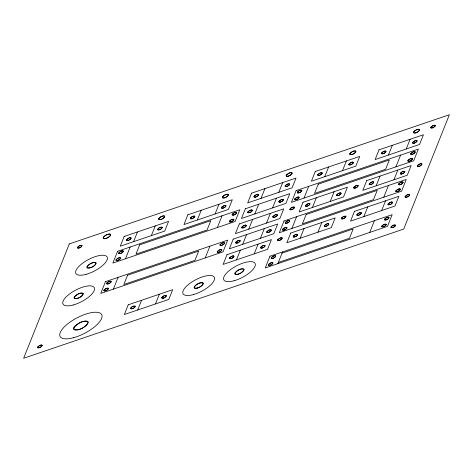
<?xml version="1.0" encoding="UTF-8"?>
<svg xmlns="http://www.w3.org/2000/svg" width="473" height="473" viewBox="0 0 473 473"><rect width="100%" height="100%" fill="white"/><g stroke="black" fill="none" stroke-linecap="round" stroke-linejoin="round"><path stroke-width="0.71" d="M113.36 289.133L118.043 277.397M125.481 258.772L130.17 247.03M133.593 241.668L137.472 231.953M151.372 235.625L155.25 225.911M137.684 309.998L141.563 300.278M155.463 303.95L159.342 294.236M197.306 220.01L201.185 210.296M215.085 213.967L218.964 204.253M205.223 257.909L209.911 246.167M217.349 227.548L222.038 215.806M236.447 259.896L240.325 250.176M242.673 244.305L246.551 234.59M248.733 229.127L252.612 219.407M254.793 213.944L258.678 204.224M261.019 198.358L264.898 188.638M254.232 253.847L258.11 244.133M260.452 238.262L264.33 228.548M266.512 223.079L270.396 213.364M272.578 207.901L276.457 198.181M278.798 192.31L282.677 182.596M277.84 263.668L282.529 251.926M291.906 228.447L296.595 216.705M304.027 198.081L308.715 186.344M300.166 238.238L304.044 228.518M312.446 207.47L316.331 197.749M324.732 176.701L328.611 166.981M317.945 232.196L321.823 222.476M330.231 201.427L334.109 191.707M342.517 170.658L346.396 160.938M363.879 216.581L367.758 206.867M376.165 185.812L380.044 176.098M388.445 155.043L392.33 145.329M369.709 232.444L374.397 220.702M383.774 197.223L388.463 185.481M395.895 166.857L400.584 155.114M381.658 210.538L385.536 200.818M393.944 179.77L397.823 170.049M406.23 149.001L410.109 139.281M282.044 253.144L353.165 228.967L349.452 238.28L278.325 262.456M87.026 266.908L87.286 267.848C90.556 268.498 95.085 266.299 96.043 263.029L95.759 262.633C92.489 261.924 88.705 264.117 87.026 266.908M118.8 253.061L118.93 253.534C120.568 253.859 122.832 252.759 123.311 251.122L122.466 250.808L120.792 251.323L118.8 253.061M126.61 239.912L126.746 240.379C128.378 240.71 130.643 239.604 131.122 237.972L130.282 237.653L128.609 238.167L126.61 239.912M130.708 308.236L130.838 308.709C132.475 309.035 134.734 307.935 135.219 306.297L133.297 306.244L131.606 307.172L130.708 308.236M157.728 229.334L157.864 229.801C159.496 230.132 161.76 229.033 162.239 227.395L160.317 227.336L158.626 228.27L157.728 229.334M217.278 251.784L217.414 252.251C219.046 252.576 221.311 251.476 221.79 249.845L220.95 249.525L219.277 250.04L217.278 251.784M222.416 197.223L222.594 197.85C224.776 198.282 227.791 196.815 228.429 194.634L228.24 194.373C226.059 193.9 223.54 195.361 222.416 197.223M254.042 196.597L254.172 197.07C255.81 197.395 258.069 196.295 258.554 194.657L256.632 194.604L254.941 195.532L254.042 196.597M260.588 247.556L260.718 248.029C262.355 248.355 264.62 247.255 265.099 245.617L263.177 245.564L261.486 246.492L260.588 247.556M266.813 231.971L266.943 232.444C268.575 232.769 270.84 231.669 271.319 230.032L270.479 229.712L268.806 230.233L266.813 231.971M289.979 209.226L290.115 209.693C291.746 210.024 294.011 208.924 294.49 207.286L292.568 207.227L290.877 208.161L289.979 209.226M297.346 192.375L297.482 192.842C299.113 193.173 301.378 192.073 301.857 190.436L299.935 190.377L298.244 191.311L297.346 192.375M336.587 195.136L336.717 195.603C338.355 195.928 340.619 194.829 341.098 193.197L340.253 192.878L338.579 193.392L336.587 195.136M348.873 164.368L349.003 164.835C350.641 165.16 352.899 164.06 353.384 162.428L352.539 162.109L350.865 162.623L348.873 164.368M369.182 184.056L369.318 184.523C370.95 184.848 373.215 183.749 373.694 182.117L372.854 181.798L371.181 182.312L369.182 184.056M391.029 227.152L391.159 227.619C392.797 227.945 395.056 226.845 395.54 225.213L393.619 225.154L391.928 226.082L391.029 227.152M398.579 184.21L398.709 184.683C400.341 185.008 402.606 183.908 403.085 182.271L402.245 181.951L400.572 182.472L398.579 184.21M407.951 160.731L408.087 161.198C409.719 161.524 411.983 160.424 412.462 158.792L410.54 158.733L408.849 159.661L407.951 160.731M37.674 347.188L37.728 347.69C39.36 348.14 41.571 346.963 42.168 345.385L41.429 345L39.791 345.456L37.674 347.188M77.501 247.438L77.554 247.947C79.186 248.396 81.397 247.213 81.995 245.641L81.255 245.256L79.618 245.706L77.501 247.438M74.214 297.369L74.326 298.38C77.59 299.279 82.006 296.92 83.201 293.768L82.994 293.331C79.771 292.373 76.017 294.732 74.214 297.369M116.08 259.866L116.133 260.375C117.765 260.824 119.976 259.642 120.574 258.069L119.835 257.684L118.197 258.134L116.08 259.866M158.739 218.774L158.816 219.448C160.991 220.051 163.936 218.473 164.734 216.374L164.592 216.084C162.446 215.446 159.939 217.018 158.739 218.774M232.178 214.458L232.237 214.961C233.869 215.41 236.074 214.234 236.671 212.655L235.932 212.271L234.295 212.726L232.178 214.458M241.786 227.288L241.839 227.797C243.471 228.246 245.682 227.064 246.279 225.491L245.534 225.101L243.897 225.556L241.786 227.288M285.254 222.659L285.308 223.167C286.94 223.617 289.151 222.434 289.748 220.861L289.387 220.513L287.956 220.69L285.254 222.659M294.626 199.18L294.685 199.683C296.317 200.138 298.522 198.956 299.119 197.377L298.765 197.028L297.334 197.211L294.626 199.18M305.499 205.631L305.552 206.139C307.184 206.589 309.395 205.406 309.992 203.833L309.253 203.449L308.207 203.662L305.499 205.631M349.884 153.808L349.955 154.482C352.131 155.079 355.081 153.506 355.873 151.407L355.737 151.118C353.591 150.479 351.084 152.046 349.884 153.808M381.498 153.205L381.551 153.713C383.183 154.163 385.394 152.98 385.992 151.407L385.253 151.023L383.615 151.472L381.498 153.205M410.73 153.766L410.783 154.275C412.415 154.724 414.626 153.542 415.223 151.969L414.862 151.62L413.437 151.798L410.73 153.766M405.148 196.602L405.207 197.111C406.839 197.56 409.05 196.378 409.648 194.805L408.903 194.421L407.265 194.87L405.148 196.602M73.971 327.671L73.9 329.385C78.985 331.236 85.903 327.204 88.096 322.438L87.883 321.693C82.941 319.754 76.963 323.757 73.971 327.671M194.32 286.845L194.273 287.927C197.489 289.098 201.859 286.549 203.242 283.54L203.106 283.067C199.984 281.849 196.206 284.374 194.32 286.845M221.506 207.517L221.488 208.061C223.09 208.646 225.278 207.369 225.97 205.867L225.686 205.477L224.32 205.584L221.506 207.517M220.093 244.742L220.069 245.28C221.677 245.865 223.859 244.588 224.551 243.087L223.918 242.637L222.322 243.021L220.093 244.742M229.535 257.974L229.511 258.518C231.12 259.103 233.301 257.826 233.993 256.325L233.709 255.934L232.349 256.041L229.535 257.974M247.882 212.028L247.858 212.566C249.466 213.152 251.648 211.874 252.34 210.373L251.707 209.923L250.111 210.308L247.882 212.028M235.069 272.998L235.022 274.08C238.232 275.245 242.602 272.702 243.985 269.693L243.855 269.22C240.733 267.996 236.955 270.521 235.069 272.998M272.939 216.628L272.915 217.172C274.517 217.757 276.705 216.48 277.397 214.979L276.758 214.529L275.162 214.913L272.939 216.628M271.224 257.803L271.2 258.341C272.809 258.926 274.996 257.655 275.688 256.147L275.05 255.698L274.038 255.863L271.224 257.803M277.757 239.835L277.734 240.373C279.342 240.958 281.53 239.687 282.221 238.185L281.938 237.795L280.572 237.901L277.757 239.835M282.541 229.464L282.517 230.002C284.125 230.588 286.307 229.31 286.999 227.809L286.715 227.418L285.355 227.525L282.541 229.464M324.366 225.745L324.342 226.283C325.95 226.869 328.132 225.591 328.824 224.09L328.191 223.64L327.18 223.806L324.366 225.745M388.079 204.088L388.055 204.626C389.663 205.211 391.851 203.94 392.543 202.432L391.904 201.983L390.308 202.367L388.079 204.088M384.579 219.271L384.555 219.815C386.163 220.4 388.345 219.123 389.037 217.621L388.404 217.172L386.808 217.556L384.579 219.271M400.365 173.319L400.341 173.857C401.949 174.442 404.131 173.171 404.823 171.664L404.19 171.214L402.594 171.598L400.365 173.319M395.895 190.932L395.871 191.476C397.474 192.062 399.661 190.785 400.353 189.283L399.715 188.828L398.709 188.999L395.895 190.932M413.644 132.044L413.615 132.759C415.755 133.54 418.67 131.843 419.592 129.839L419.504 129.519C417.423 128.709 414.904 130.394 413.644 132.044M417.47 165.751L417.452 166.295C419.054 166.88 421.242 165.603 421.934 164.101L421.295 163.652L419.699 164.036L417.47 165.751M69.295 243.926L23.65 358.25L403.706 229.074L449.35 114.75L69.295 243.926M103.309 237.387L103.451 238.634C106.183 239.031 109.381 237.328 110.658 234.892L110.31 234.17C107.678 233.721 104.929 235.388 103.309 237.387M105.449 281.677L100.761 293.414L223.008 251.867L227.69 240.124L105.449 281.677M117.576 251.311L112.887 263.053L235.128 221.5L239.817 209.764L117.576 251.311M124.133 236.482L120.254 246.202L164.705 231.09L168.589 221.376L124.133 236.482M104.036 290.067L103.942 290.641L104.438 290.901L105.987 290.582L107.643 289.618L108.418 288.311L106.366 288.37L104.036 290.067M106.786 283.185L106.868 283.93L108.737 283.699L110.794 282.357L111.167 281.429L109.115 281.488L106.786 283.185M127.562 275.209L123.843 284.521L194.965 260.345L198.684 251.033L127.562 275.209M139.683 244.848L135.97 254.155L207.091 229.984L210.81 220.672L139.683 244.848M128.23 304.813L124.346 314.527L168.802 299.421L172.68 289.701L128.23 304.813M187.846 214.831L183.967 224.545L228.424 209.438L232.302 199.718L187.846 214.831M190.436 218.012L190.335 218.585L190.838 218.845L192.387 218.526L194.444 217.19L194.817 216.256L192.765 216.315L190.436 218.012M161.932 297.416L162.014 298.167L163.883 297.931L165.94 296.595L166.313 295.666L164.261 295.72L161.932 297.416M229.511 221.175L229.594 221.92L231.463 221.689L233.124 220.725L233.893 219.419L231.847 219.478L229.511 221.175M226.993 254.711L223.114 264.425L267.564 249.318L271.443 239.598L226.993 254.711M233.219 239.125L229.334 248.839L273.79 233.733L277.669 224.013L233.219 239.125M239.279 223.942L235.4 233.656L279.85 218.55L283.729 208.83L239.279 223.942M245.339 208.759L241.461 218.473L285.911 203.366L289.789 193.652L245.339 208.759M251.565 193.173L247.686 202.887L292.137 187.781L296.015 178.061L251.565 193.173M235.802 242.306L235.708 242.88L236.204 243.14L237.753 242.82L239.811 241.484L240.183 240.55L238.132 240.609L235.802 242.306M286.277 175.241L286.39 176.24C288.577 176.559 291.132 175.199 292.154 173.242L291.451 172.556L289.387 172.982L286.277 175.241M279.046 201.368L278.946 201.936L279.448 202.196L280.992 201.882L282.653 200.913L283.422 199.612L281.376 199.671L279.046 201.368M285.266 185.777L285.166 186.35L285.668 186.61L287.217 186.291L289.275 184.955L289.647 184.027L287.596 184.08L285.266 185.777M269.935 256.206L265.247 267.949L387.488 226.401L392.176 214.659L269.935 256.206M284.001 220.986L279.312 232.728L401.553 191.175L406.242 179.438L284.001 220.986M296.122 190.625L291.433 202.361L413.68 160.814L418.363 149.072L296.122 190.625M268.522 264.602L268.605 265.347L270.473 265.117L272.129 264.147L272.903 262.846L270.852 262.905L268.522 264.602M290.706 233.053L286.827 242.767L331.277 227.661L335.156 217.947L290.706 233.053M302.992 202.284L299.113 211.999L343.564 196.892L347.442 187.178L302.992 202.284M315.278 171.516L311.4 181.23L355.85 166.124L359.728 156.409L315.278 171.516M293.295 236.234L293.378 236.985L295.247 236.748L296.902 235.785L297.677 234.484L295.625 234.537L293.295 236.234M317.868 174.697L317.945 175.448L319.813 175.211L321.871 173.875L322.243 172.947L320.197 173L317.868 174.697M306.108 214.523L302.395 223.835L373.516 199.659L377.235 190.347L306.108 214.523M318.234 184.157L314.515 193.469L385.637 169.293L389.356 159.98L318.234 184.157M341.518 218.094L341.417 218.668L341.92 218.928L343.469 218.609L345.124 217.645L345.899 216.344L343.847 216.398L341.518 218.094M353.804 187.326L353.703 187.899L354.206 188.159L355.755 187.84L357.411 186.876L358.185 185.576L356.134 185.629L353.804 187.326M354.419 211.396L350.54 221.116L394.996 206.003L398.875 196.289L354.419 211.396M366.705 180.627L362.826 190.347L407.277 175.235L411.161 165.52L366.705 180.627M378.991 149.858L375.113 159.578L419.563 144.466L423.441 134.752L378.991 149.858M357.009 214.576L357.091 215.327L358.96 215.097L360.615 214.127L361.39 212.826L359.338 212.885L357.009 214.576M412.698 142.468L412.598 143.035L413.1 143.301L414.644 142.982L416.701 141.64L417.074 140.712L415.028 140.771L412.698 142.468M381.877 226.07L381.959 226.821L383.822 226.585L385.483 225.621L386.252 224.32L384.206 224.373L381.877 226.07M430.962 127.16L430.868 127.734L431.364 127.994L432.913 127.675L434.971 126.338L435.343 125.404L433.298 125.463L430.962 127.16M414.064 143.177A2.525 0.922 -27.7 0 0 417.074 140.712A2.525 0.922 -27.7 0 0 413.367 141.734A2.525 0.922 -27.7 0 0 414.064 143.177M382.947 153.755A2.525 0.922 -27.7 0 0 385.956 151.289A2.525 0.922 -27.7 0 0 382.249 152.312A2.525 0.922 -27.7 0 0 382.947 153.755M415.531 132.878A3.364 1.236 -27.7 0 0 419.545 129.59A3.364 1.236 -27.7 0 0 414.602 130.956A3.364 1.236 -27.7 0 0 415.531 132.878M432.334 127.87A2.525 0.922 -27.7 0 0 435.343 125.404A2.525 0.922 -27.7 0 0 431.636 126.427A2.525 0.922 -27.7 0 0 432.334 127.87M351.817 154.535A3.364 1.236 -27.7 0 0 355.832 151.248A3.364 1.236 -27.7 0 0 350.889 152.613A3.364 1.236 -27.7 0 0 351.817 154.535M350.351 164.835A2.525 0.922 -27.7 0 0 353.361 162.369A2.525 0.922 -27.7 0 0 349.653 163.392A2.525 0.922 -27.7 0 0 350.351 164.835M319.234 175.412A2.525 0.922 -27.7 0 0 322.243 172.947A2.525 0.922 -27.7 0 0 318.536 173.969A2.525 0.922 -27.7 0 0 319.234 175.412M288.104 176.193A3.364 1.236 -27.7 0 0 292.119 172.905A3.364 1.236 -27.7 0 0 287.176 174.265A3.364 1.236 -27.7 0 0 288.104 176.193M286.638 186.492A2.525 0.922 -27.7 0 0 289.647 184.027A2.525 0.922 -27.7 0 0 285.94 185.049A2.525 0.922 -27.7 0 0 286.638 186.492M255.521 197.07A2.525 0.922 -27.7 0 0 258.53 194.604A2.525 0.922 -27.7 0 0 254.823 195.627A2.525 0.922 -27.7 0 0 255.521 197.07M224.391 197.85A3.364 1.236 -27.7 0 0 228.4 194.563A3.364 1.236 -27.7 0 0 223.463 195.923A3.364 1.236 -27.7 0 0 224.391 197.85M222.925 208.15A2.525 0.922 -27.7 0 0 225.934 205.684A2.525 0.922 -27.7 0 0 222.227 206.707A2.525 0.922 -27.7 0 0 222.925 208.15M191.807 218.721A2.525 0.922 -27.7 0 0 194.817 216.256A2.525 0.922 -27.7 0 0 191.11 217.278A2.525 0.922 -27.7 0 0 191.807 218.721M159.206 229.801A2.525 0.922 -27.7 0 0 162.215 227.336A2.525 0.922 -27.7 0 0 158.508 228.358A2.525 0.922 -27.7 0 0 159.206 229.801M128.094 240.379A2.525 0.922 -27.7 0 0 131.104 237.913A2.525 0.922 -27.7 0 0 127.397 238.936A2.525 0.922 -27.7 0 0 128.094 240.379M160.678 219.502A3.364 1.236 -27.7 0 0 164.687 216.214A3.364 1.236 -27.7 0 0 159.744 217.58A3.364 1.236 -27.7 0 0 160.678 219.502M105.591 238.575A4.204 1.543 -27.7 0 0 110.611 234.466A4.204 1.543 -27.7 0 0 104.432 236.169A4.204 1.543 -27.7 0 0 105.591 238.575M78.95 247.988A2.525 0.922 -27.7 0 0 81.959 245.522A2.525 0.922 -27.7 0 0 78.252 246.545A2.525 0.922 -27.7 0 0 78.95 247.988M120.278 253.534A2.525 0.922 -27.7 0 0 123.287 251.068A2.525 0.922 -27.7 0 0 119.58 252.091A2.525 0.922 -27.7 0 0 120.278 253.534M117.529 260.416A2.525 0.922 -27.7 0 0 120.538 257.951A2.525 0.922 -27.7 0 0 116.831 258.973A2.525 0.922 -27.7 0 0 117.529 260.416M89.982 267.848A5.043 1.851 -27.7 0 0 96.001 262.917A5.043 1.851 -27.7 0 0 88.587 264.963A5.043 1.851 -27.7 0 0 89.982 267.848M108.157 283.895A2.525 0.922 -27.7 0 0 111.167 281.429A2.525 0.922 -27.7 0 0 107.46 282.452A2.525 0.922 -27.7 0 0 108.157 283.895M105.408 290.777A2.525 0.922 -27.7 0 0 108.418 288.311A2.525 0.922 -27.7 0 0 104.71 289.334A2.525 0.922 -27.7 0 0 105.408 290.777M77.117 298.463A5.043 1.851 -27.7 0 0 83.136 293.532A5.043 1.851 -27.7 0 0 75.721 295.578A5.043 1.851 -27.7 0 0 77.117 298.463M78.453 329.663A7.988 2.927 -27.7 0 0 87.984 321.853A7.988 2.927 -27.7 0 0 76.248 325.093A7.988 2.927 -27.7 0 0 78.453 329.663M39.123 347.732A2.525 0.922 -27.7 0 0 42.132 345.266A2.525 0.922 -27.7 0 0 38.425 346.289A2.525 0.922 -27.7 0 0 39.123 347.732M197.152 288.104A5.043 1.851 -27.7 0 0 203.171 283.173A5.043 1.851 -27.7 0 0 195.757 285.219A5.043 1.851 -27.7 0 0 197.152 288.104M163.303 298.132A2.525 0.922 -27.7 0 0 166.313 295.666A2.525 0.922 -27.7 0 0 162.606 296.689A2.525 0.922 -27.7 0 0 163.303 298.132M132.186 308.709A2.525 0.922 -27.7 0 0 135.195 306.244A2.525 0.922 -27.7 0 0 131.488 307.267A2.525 0.922 -27.7 0 0 132.186 308.709M272.637 258.429A2.525 0.922 -27.7 0 0 275.653 255.964A2.525 0.922 -27.7 0 0 271.945 256.987A2.525 0.922 -27.7 0 0 272.637 258.429M269.894 265.312A2.525 0.922 -27.7 0 0 272.903 262.846A2.525 0.922 -27.7 0 0 269.196 263.869A2.525 0.922 -27.7 0 0 269.894 265.312M237.895 274.251A5.043 1.851 -27.7 0 0 243.914 269.32A5.043 1.851 -27.7 0 0 236.5 271.366A5.043 1.851 -27.7 0 0 237.895 274.251M392.507 227.619A2.525 0.922 -27.7 0 0 395.517 225.154A2.525 0.922 -27.7 0 0 391.81 226.177A2.525 0.922 -27.7 0 0 392.507 227.619M383.242 226.786A2.525 0.922 -27.7 0 0 386.252 224.32A2.525 0.922 -27.7 0 0 382.545 225.343A2.525 0.922 -27.7 0 0 383.242 226.786M385.992 219.904A2.525 0.922 -27.7 0 0 389.001 217.438A2.525 0.922 -27.7 0 0 385.294 218.461A2.525 0.922 -27.7 0 0 385.992 219.904M406.603 197.152A2.525 0.922 -27.7 0 0 409.612 194.687A2.525 0.922 -27.7 0 0 405.905 195.71A2.525 0.922 -27.7 0 0 406.603 197.152M389.492 204.714A2.525 0.922 -27.7 0 0 392.507 202.249A2.525 0.922 -27.7 0 0 388.8 203.272A2.525 0.922 -27.7 0 0 389.492 204.714M358.38 215.292A2.525 0.922 -27.7 0 0 361.39 212.826A2.525 0.922 -27.7 0 0 357.683 213.849A2.525 0.922 -27.7 0 0 358.38 215.292M397.308 191.565A2.525 0.922 -27.7 0 0 400.318 189.099A2.525 0.922 -27.7 0 0 396.611 190.122A2.525 0.922 -27.7 0 0 397.308 191.565M400.057 184.677A2.525 0.922 -27.7 0 0 403.067 182.211A2.525 0.922 -27.7 0 0 399.36 183.234A2.525 0.922 -27.7 0 0 400.057 184.677M418.889 166.384A2.525 0.922 -27.7 0 0 421.898 163.918A2.525 0.922 -27.7 0 0 418.191 164.941A2.525 0.922 -27.7 0 0 418.889 166.384M401.778 173.946A2.525 0.922 -27.7 0 0 404.787 171.48A2.525 0.922 -27.7 0 0 401.08 172.503A2.525 0.922 -27.7 0 0 401.778 173.946M370.666 184.523A2.525 0.922 -27.7 0 0 373.676 182.058A2.525 0.922 -27.7 0 0 369.969 183.081A2.525 0.922 -27.7 0 0 370.666 184.523M409.429 161.198A2.525 0.922 -27.7 0 0 412.438 158.733A2.525 0.922 -27.7 0 0 408.731 159.756A2.525 0.922 -27.7 0 0 409.429 161.198M412.178 154.316A2.525 0.922 -27.7 0 0 415.188 151.851A2.525 0.922 -27.7 0 0 411.48 152.874A2.525 0.922 -27.7 0 0 412.178 154.316M298.83 192.842A2.525 0.922 -27.7 0 0 301.839 190.377A2.525 0.922 -27.7 0 0 298.132 191.399A2.525 0.922 -27.7 0 0 298.83 192.842M296.08 199.724A2.525 0.922 -27.7 0 0 299.09 197.259A2.525 0.922 -27.7 0 0 295.383 198.282A2.525 0.922 -27.7 0 0 296.08 199.724M291.457 209.693A2.525 0.922 -27.7 0 0 294.466 207.227A2.525 0.922 -27.7 0 0 290.759 208.25A2.525 0.922 -27.7 0 0 291.457 209.693M274.352 217.261A2.525 0.922 -27.7 0 0 277.361 214.795A2.525 0.922 -27.7 0 0 273.654 215.818A2.525 0.922 -27.7 0 0 274.352 217.261M280.412 202.077A2.525 0.922 -27.7 0 0 283.422 199.612A2.525 0.922 -27.7 0 0 279.714 200.635A2.525 0.922 -27.7 0 0 280.412 202.077M249.295 212.655A2.525 0.922 -27.7 0 0 252.304 210.189A2.525 0.922 -27.7 0 0 248.597 211.212A2.525 0.922 -27.7 0 0 249.295 212.655M243.234 227.838A2.525 0.922 -27.7 0 0 246.244 225.373A2.525 0.922 -27.7 0 0 242.537 226.396A2.525 0.922 -27.7 0 0 243.234 227.838M230.883 221.884A2.525 0.922 -27.7 0 0 233.893 219.419A2.525 0.922 -27.7 0 0 230.185 220.442A2.525 0.922 -27.7 0 0 230.883 221.884M233.632 215.002A2.525 0.922 -27.7 0 0 236.642 212.537A2.525 0.922 -27.7 0 0 232.935 213.56A2.525 0.922 -27.7 0 0 233.632 215.002M286.703 223.209A2.525 0.922 -27.7 0 0 289.713 220.743A2.525 0.922 -27.7 0 0 286.005 221.766A2.525 0.922 -27.7 0 0 286.703 223.209M283.954 230.091A2.525 0.922 -27.7 0 0 286.963 227.625A2.525 0.922 -27.7 0 0 283.256 228.648A2.525 0.922 -27.7 0 0 283.954 230.091M279.171 240.461A2.525 0.922 -27.7 0 0 282.186 237.996A2.525 0.922 -27.7 0 0 278.479 239.019A2.525 0.922 -27.7 0 0 279.171 240.461M262.066 248.029A2.525 0.922 -27.7 0 0 265.075 245.564A2.525 0.922 -27.7 0 0 261.368 246.587A2.525 0.922 -27.7 0 0 262.066 248.029M268.292 232.438A2.525 0.922 -27.7 0 0 271.301 229.973A2.525 0.922 -27.7 0 0 267.594 230.995A2.525 0.922 -27.7 0 0 268.292 232.438M237.174 243.016A2.525 0.922 -27.7 0 0 240.183 240.55A2.525 0.922 -27.7 0 0 236.476 241.573A2.525 0.922 -27.7 0 0 237.174 243.016M230.948 258.607A2.525 0.922 -27.7 0 0 233.958 256.141A2.525 0.922 -27.7 0 0 230.25 257.164A2.525 0.922 -27.7 0 0 230.948 258.607M218.757 252.251A2.525 0.922 -27.7 0 0 221.772 249.785A2.525 0.922 -27.7 0 0 218.065 250.808A2.525 0.922 -27.7 0 0 218.757 252.251M221.506 245.369A2.525 0.922 -27.7 0 0 224.515 242.903A2.525 0.922 -27.7 0 0 220.808 243.926A2.525 0.922 -27.7 0 0 221.506 245.369M342.89 218.81A2.525 0.922 -27.7 0 0 345.899 216.344A2.525 0.922 -27.7 0 0 342.192 217.367A2.525 0.922 -27.7 0 0 342.89 218.81M325.779 226.372A2.525 0.922 -27.7 0 0 328.788 223.906A2.525 0.922 -27.7 0 0 325.081 224.929A2.525 0.922 -27.7 0 0 325.779 226.372M294.661 236.949A2.525 0.922 -27.7 0 0 297.677 234.484A2.525 0.922 -27.7 0 0 293.97 235.507A2.525 0.922 -27.7 0 0 294.661 236.949M355.176 188.041A2.525 0.922 -27.7 0 0 358.185 185.576A2.525 0.922 -27.7 0 0 354.478 186.599A2.525 0.922 -27.7 0 0 355.176 188.041M338.065 195.603A2.525 0.922 -27.7 0 0 341.074 193.138A2.525 0.922 -27.7 0 0 337.367 194.161A2.525 0.922 -27.7 0 0 338.065 195.603M306.947 206.181A2.525 0.922 -27.7 0 0 309.957 203.715A2.525 0.922 -27.7 0 0 306.25 204.738A2.525 0.922 -27.7 0 0 306.947 206.181M73.262 304.973A17.661 6.474 -27.7 0 0 94.334 287.714A17.661 6.474 -27.7 0 0 68.384 294.874A17.661 6.474 -27.7 0 0 73.262 304.973M86.127 274.358A17.661 6.474 -27.7 0 0 107.194 257.099A17.661 6.474 -27.7 0 0 81.244 264.259A17.661 6.474 -27.7 0 0 86.127 274.358M234.04 280.767A17.661 6.474 -27.7 0 0 255.113 263.508A17.661 6.474 -27.7 0 0 229.163 270.668A17.661 6.474 -27.7 0 0 234.04 280.767M193.297 294.62A17.661 6.474 -27.7 0 0 214.364 277.361A17.661 6.474 -27.7 0 0 188.414 284.515A17.661 6.474 -27.7 0 0 193.297 294.62M73.717 337.669A23.49 8.609 -27.7 0 0 101.736 314.711A23.49 8.609 -27.7 0 0 67.225 324.236A23.49 8.609 -27.7 0 0 73.717 337.669"/></g></svg>
